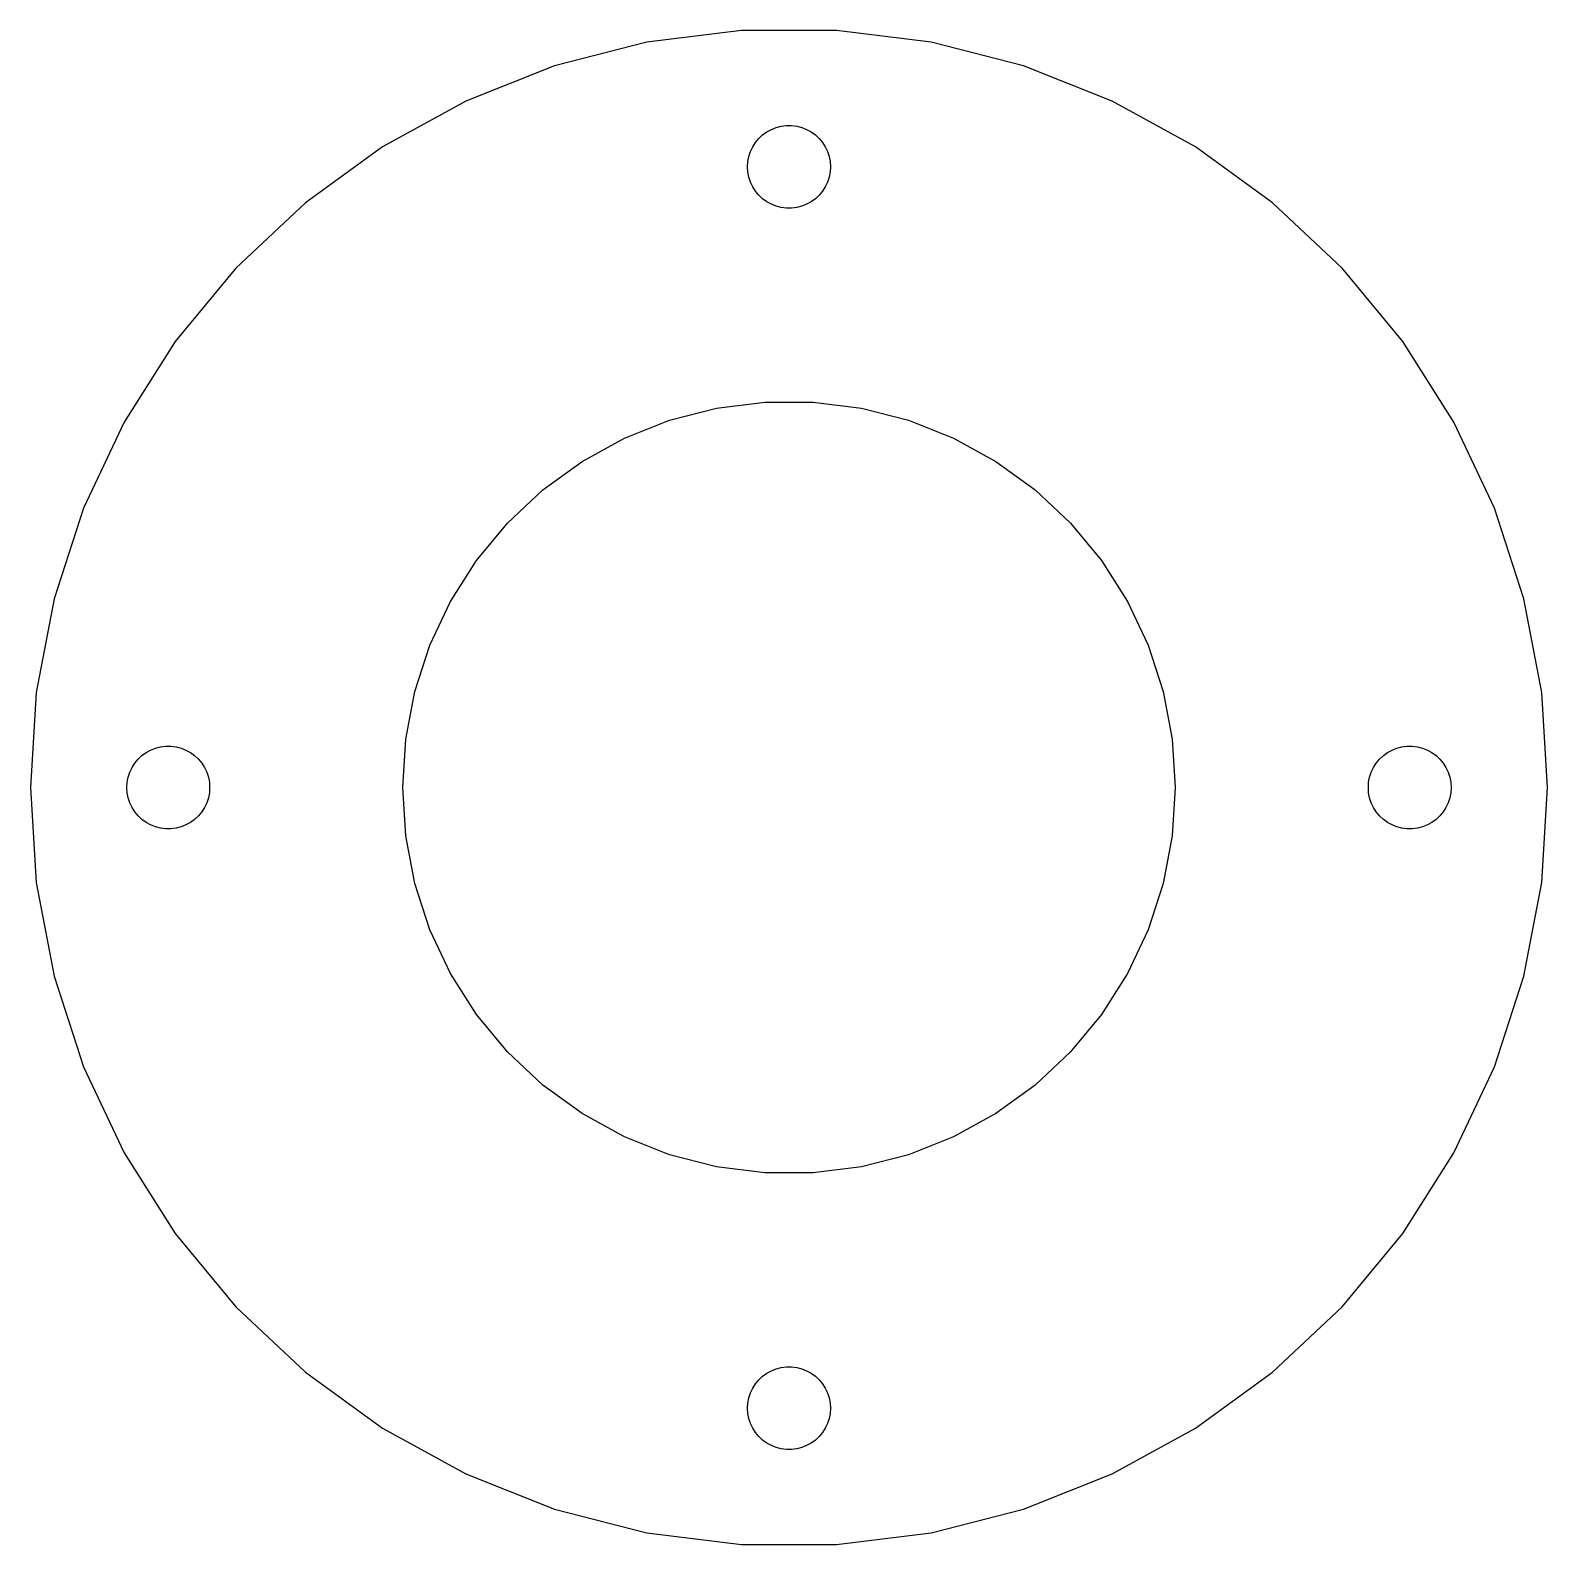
# Model space of a CAD drawing. Header units: metres. Extents: x -27.5 to 27.5, y -27.4 to 27.4.
import ezdxf

# ---------------------------------------------------------------- set-up
doc = ezdxf.new("R2010")
doc.units = ezdxf.units.M

msp = doc.modelspace()

# ---------------------------------------------------------------- linework, layer by layer
for p, q in [((-5.15298, 27.0129), (-8.49796, 26.1541)), ((-1.72673, 27.4457), (-5.15298, 27.0129)), ((1.72673, 27.4457), (-1.72673, 27.4457)), ((5.15298, 27.0129), (1.72673, 27.4457)), ((8.49796, 26.1541), (5.15298, 27.0129)), ((-8.49796, 26.1541), (-11.7089, 24.8827)), ((11.7089, 24.8827), (8.49796, 26.1541)), ((-11.7089, 24.8827), (-14.7352, 23.219)), ((14.7352, 23.219), (11.7089, 24.8827)), ((-1.09344, 23.5268), (-0.956131, 23.6558)), ((-0.956131, 23.6558), (-0.803726, 23.7665)), ((-0.803726, 23.7665), (-0.638657, 23.8572)), ((-0.638657, 23.8572), (-0.463516, 23.9266)), ((-0.463516, 23.9266), (-0.281067, 23.9734)), ((-0.281067, 23.9734), (-0.094177, 23.997)), ((-0.094177, 23.997), (0.094177, 23.997)), ((0.094177, 23.997), (0.281067, 23.9734)), ((0.281067, 23.9734), (0.463516, 23.9266)), ((0.463516, 23.9266), (0.638657, 23.8572)), ((0.638657, 23.8572), (0.803726, 23.7665)), ((0.803726, 23.7665), (0.956131, 23.6558)), ((0.956131, 23.6558), (1.09344, 23.5268)), ((-14.7352, 23.219), (-17.5292, 21.1891)), ((-1.39465, 23.0522), (-1.31445, 23.2226)), ((-1.31445, 23.2226), (-1.21352, 23.3817)), ((-1.21352, 23.3817), (-1.09344, 23.5268)), ((1.09344, 23.5268), (1.21352, 23.3817)), ((1.21352, 23.3817), (1.31445, 23.2226)), ((1.31445, 23.2226), (1.39465, 23.0522)), ((17.5292, 21.1891), (14.7352, 23.219)), ((-1.5, 22.5), (-1.48816, 22.688)), ((-1.48816, 22.688), (-1.45287, 22.873)), ((-1.45287, 22.873), (-1.39465, 23.0522)), ((1.39465, 23.0522), (1.45287, 22.873)), ((1.45287, 22.873), (1.48816, 22.688)), ((1.48816, 22.688), (1.5, 22.5)), ((-1.48816, 22.312), (-1.5, 22.5)), ((-1.45287, 22.127), (-1.48816, 22.312)), ((-1.39465, 21.9478), (-1.45287, 22.127)), ((1.45287, 22.127), (1.39465, 21.9478)), ((1.48816, 22.312), (1.45287, 22.127)), ((1.5, 22.5), (1.48816, 22.312)), ((-1.31445, 21.7774), (-1.39465, 21.9478)), ((-1.21352, 21.6183), (-1.31445, 21.7774)), ((-1.09344, 21.4732), (-1.21352, 21.6183)), ((-0.956131, 21.3442), (-1.09344, 21.4732)), ((1.09344, 21.4732), (0.956131, 21.3442)), ((1.21352, 21.6183), (1.09344, 21.4732)), ((1.31445, 21.7774), (1.21352, 21.6183)), ((1.39465, 21.9478), (1.31445, 21.7774)), ((-17.5292, 21.1891), (-20.0466, 18.825)), ((-0.803726, 21.2335), (-0.956131, 21.3442)), ((-0.638657, 21.1427), (-0.803726, 21.2335)), ((-0.463516, 21.0734), (-0.638657, 21.1427)), ((-0.281067, 21.0266), (-0.463516, 21.0734)), ((-0.094177, 21.003), (-0.281067, 21.0266)), ((0.094177, 21.003), (-0.094177, 21.003)), ((0.281067, 21.0266), (0.094177, 21.003)), ((0.463516, 21.0734), (0.281067, 21.0266)), ((0.638657, 21.1427), (0.463516, 21.0734)), ((0.803726, 21.2335), (0.638657, 21.1427)), ((0.956131, 21.3442), (0.803726, 21.2335)), ((20.0466, 18.825), (17.5292, 21.1891)), ((-20.0466, 18.825), (-22.248, 16.1641)), ((22.248, 16.1641), (20.0466, 18.825)), ((-22.248, 16.1641), (-24.0984, 13.2482)), ((24.0984, 13.2482), (22.248, 16.1641)), ((-4.32623, 13.3148), (-2.62334, 13.752)), ((-2.62334, 13.752), (-0.879059, 13.9724)), ((-0.879059, 13.9724), (0.879059, 13.9724)), ((0.879059, 13.9724), (2.62334, 13.752)), ((2.62334, 13.752), (4.32623, 13.3148)), ((-24.0984, 13.2482), (-25.5688, 10.1234)), ((-5.96091, 12.6676), (-4.32623, 13.3148)), ((4.32623, 13.3148), (5.96091, 12.6676)), ((25.5688, 10.1234), (24.0984, 13.2482)), ((-7.50157, 11.8206), (-5.96091, 12.6676)), ((5.96091, 12.6676), (7.50157, 11.8206)), ((-8.92393, 10.7872), (-7.50157, 11.8206)), ((7.50157, 11.8206), (8.92393, 10.7872)), ((-10.2056, 9.58365), (-8.92393, 10.7872)), ((8.92393, 10.7872), (10.2056, 9.58365)), ((-25.5688, 10.1234), (-26.636, 6.83896)), ((26.636, 6.83896), (25.5688, 10.1234)), ((-11.3262, 8.22899), (-10.2056, 9.58365)), ((10.2056, 9.58365), (11.3262, 8.22899)), ((-12.2683, 6.74454), (-11.3262, 8.22899)), ((11.3262, 8.22899), (12.2683, 6.74454)), ((-26.636, 6.83896), (-27.2831, 3.44666)), ((-13.0169, 5.15373), (-12.2683, 6.74454)), ((12.2683, 6.74454), (13.0169, 5.15373)), ((27.2831, 3.44666), (26.636, 6.83896)), ((-13.5602, 3.48164), (-13.0169, 5.15373)), ((13.0169, 5.15373), (13.5602, 3.48164)), ((-27.2831, 3.44666), (-27.5, 0)), ((-13.8896, 1.75465), (-13.5602, 3.48164)), ((13.5602, 3.48164), (13.8896, 1.75465)), ((27.5, 0), (27.2831, 3.44666)), ((-14, 0), (-13.8896, 1.75465)), ((13.8896, 1.75465), (14, 0)), ((-23.5934, 1.02681), (-23.4561, 1.15576)), ((-23.4561, 1.15576), (-23.3037, 1.26648)), ((-23.3037, 1.26648), (-23.1387, 1.35724)), ((-23.1387, 1.35724), (-22.9635, 1.42657)), ((-22.9635, 1.42657), (-22.7811, 1.47342)), ((-22.7811, 1.47342), (-22.5942, 1.49704)), ((-22.5942, 1.49704), (-22.4058, 1.49704)), ((-22.4058, 1.49704), (-22.2189, 1.47342)), ((-22.2189, 1.47342), (-22.0365, 1.42657)), ((-22.0365, 1.42657), (-21.8613, 1.35724)), ((-21.8613, 1.35724), (-21.6963, 1.26648)), ((-21.6963, 1.26648), (-21.5439, 1.15576)), ((-21.5439, 1.15576), (-21.4065, 1.02681)), ((21.4065, 1.02681), (21.5439, 1.15576)), ((21.5439, 1.15576), (21.6963, 1.26648)), ((21.6963, 1.26648), (21.8613, 1.35724)), ((21.8613, 1.35724), (22.0365, 1.42657)), ((22.0365, 1.42657), (22.2189, 1.47342)), ((22.2189, 1.47342), (22.4058, 1.49704)), ((22.4058, 1.49704), (22.5942, 1.49704)), ((22.5942, 1.49704), (22.7811, 1.47342)), ((22.7811, 1.47342), (22.9635, 1.42657)), ((22.9635, 1.42657), (23.1387, 1.35724)), ((23.1387, 1.35724), (23.3037, 1.26648)), ((23.3037, 1.26648), (23.4561, 1.15576)), ((23.4561, 1.15576), (23.5934, 1.02681)), ((-23.9529, 0.373032), (-23.8947, 0.552185)), ((-23.8947, 0.552185), (-23.8145, 0.722626)), ((-23.8145, 0.722626), (-23.7135, 0.881668)), ((-23.7135, 0.881668), (-23.5934, 1.02681)), ((-21.4065, 1.02681), (-21.2865, 0.881668)), ((-21.2865, 0.881668), (-21.1855, 0.722626)), ((-21.1855, 0.722626), (-21.1053, 0.552185)), ((-21.1053, 0.552185), (-21.0471, 0.373032)), ((21.0471, 0.373032), (21.1053, 0.552185)), ((21.1053, 0.552185), (21.1855, 0.722626)), ((21.1855, 0.722626), (21.2865, 0.881668)), ((21.2865, 0.881668), (21.4065, 1.02681)), ((23.5934, 1.02681), (23.7135, 0.881668)), ((23.7135, 0.881668), (23.8145, 0.722626)), ((23.8145, 0.722626), (23.8947, 0.552185)), ((23.8947, 0.552185), (23.9529, 0.373032)), ((-27.5, 0), (-27.2831, -3.44666)), ((-24, 0), (-23.9882, 0.187988)), ((-23.9882, -0.187988), (-24, 0)), ((-23.9882, 0.187988), (-23.9529, 0.373032)), ((-21.0471, 0.373032), (-21.0118, 0.187988)), ((-21.0118, 0.187988), (-21, 0)), ((-21, 0), (-21.0118, -0.187988)), ((-13.8896, -1.75465), (-14, 0)), ((14, 0), (13.8896, -1.75465)), ((21, 0), (21.0118, 0.187988)), ((21.0118, -0.187988), (21, 0)), ((21.0118, 0.187988), (21.0471, 0.373032)), ((23.9529, 0.373032), (23.9882, 0.187988)), ((23.9882, 0.187988), (24, 0)), ((24, 0), (23.9882, -0.187988)), ((27.2831, -3.44666), (27.5, 0)), ((-23.9529, -0.373032), (-23.9882, -0.187988)), ((-23.8947, -0.552185), (-23.9529, -0.373032)), ((-21.0471, -0.373032), (-21.1053, -0.552185)), ((-21.0118, -0.187988), (-21.0471, -0.373032)), ((21.0471, -0.373032), (21.0118, -0.187988)), ((21.1053, -0.552185), (21.0471, -0.373032)), ((23.9529, -0.373032), (23.8947, -0.552185)), ((23.9882, -0.187988), (23.9529, -0.373032)), ((-23.8145, -0.722626), (-23.8947, -0.552185)), ((-23.7135, -0.881668), (-23.8145, -0.722626)), ((-23.5934, -1.02681), (-23.7135, -0.881668)), ((-23.4561, -1.15576), (-23.5934, -1.02681)), ((-21.4065, -1.02681), (-21.5439, -1.15576)), ((-21.2865, -0.881668), (-21.4065, -1.02681)), ((-21.1855, -0.722626), (-21.2865, -0.881668)), ((-21.1053, -0.552185), (-21.1855, -0.722626)), ((21.1855, -0.722626), (21.1053, -0.552185)), ((21.2865, -0.881668), (21.1855, -0.722626)), ((21.4065, -1.02681), (21.2865, -0.881668)), ((21.5439, -1.15576), (21.4065, -1.02681)), ((23.5934, -1.02681), (23.4561, -1.15576)), ((23.7135, -0.881668), (23.5934, -1.02681)), ((23.8145, -0.722626), (23.7135, -0.881668)), ((23.8947, -0.552185), (23.8145, -0.722626)), ((-23.3037, -1.26648), (-23.4561, -1.15576)), ((-23.1387, -1.35724), (-23.3037, -1.26648)), ((-22.9635, -1.42657), (-23.1387, -1.35724)), ((-22.7811, -1.47342), (-22.9635, -1.42657)), ((-22.5942, -1.49704), (-22.7811, -1.47342)), ((-22.4058, -1.49704), (-22.5942, -1.49704)), ((-22.2189, -1.47342), (-22.4058, -1.49704)), ((-22.0365, -1.42657), (-22.2189, -1.47342)), ((-21.8613, -1.35724), (-22.0365, -1.42657)), ((-21.6963, -1.26648), (-21.8613, -1.35724)), ((-21.5439, -1.15576), (-21.6963, -1.26648)), ((21.6963, -1.26648), (21.5439, -1.15576)), ((21.8613, -1.35724), (21.6963, -1.26648)), ((22.0365, -1.42657), (21.8613, -1.35724)), ((22.2189, -1.47342), (22.0365, -1.42657)), ((22.4058, -1.49704), (22.2189, -1.47342)), ((22.5942, -1.49704), (22.4058, -1.49704)), ((22.7811, -1.47342), (22.5942, -1.49704)), ((22.9635, -1.42657), (22.7811, -1.47342)), ((23.1387, -1.35724), (22.9635, -1.42657)), ((23.3037, -1.26648), (23.1387, -1.35724)), ((23.4561, -1.15576), (23.3037, -1.26648)), ((-13.5602, -3.48164), (-13.8896, -1.75465)), ((13.8896, -1.75465), (13.5602, -3.48164)), ((-27.2831, -3.44666), (-26.636, -6.83896)), ((-13.0169, -5.15373), (-13.5602, -3.48164)), ((13.5602, -3.48164), (13.0169, -5.15373)), ((26.636, -6.83896), (27.2831, -3.44666)), ((-12.2683, -6.74454), (-13.0169, -5.15373)), ((13.0169, -5.15373), (12.2683, -6.74454)), ((-26.636, -6.83896), (-25.5688, -10.1234)), ((-11.3262, -8.22899), (-12.2683, -6.74454)), ((12.2683, -6.74454), (11.3262, -8.22899)), ((25.5688, -10.1234), (26.636, -6.83896)), ((-10.2056, -9.58365), (-11.3262, -8.22899)), ((11.3262, -8.22899), (10.2056, -9.58365)), ((-8.92393, -10.7872), (-10.2056, -9.58365)), ((10.2056, -9.58365), (8.92393, -10.7872)), ((-25.5688, -10.1234), (-24.0984, -13.2482)), ((24.0984, -13.2482), (25.5688, -10.1234)), ((-7.50157, -11.8206), (-8.92393, -10.7872)), ((8.92393, -10.7872), (7.50157, -11.8206)), ((-5.96091, -12.6676), (-7.50157, -11.8206)), ((7.50157, -11.8206), (5.96091, -12.6676)), ((-4.32623, -13.3148), (-5.96091, -12.6676)), ((5.96091, -12.6676), (4.32623, -13.3148)), ((-24.0984, -13.2482), (-22.248, -16.1641)), ((-2.62334, -13.752), (-4.32623, -13.3148)), ((4.32623, -13.3148), (2.62334, -13.752)), ((22.248, -16.1641), (24.0984, -13.2482)), ((-0.879059, -13.9724), (-2.62334, -13.752)), ((0.879059, -13.9724), (-0.879059, -13.9724)), ((2.62334, -13.752), (0.879059, -13.9724)), ((-22.248, -16.1641), (-20.0466, -18.825)), ((20.0466, -18.825), (22.248, -16.1641)), ((-20.0466, -18.825), (-17.5292, -21.1891)), ((17.5292, -21.1891), (20.0466, -18.825)), ((-17.5292, -21.1891), (-14.7352, -23.219)), ((-1.09344, -21.4732), (-0.956131, -21.3442)), ((-0.956131, -21.3442), (-0.803726, -21.2335)), ((-0.803726, -21.2335), (-0.638657, -21.1427)), ((-0.638657, -21.1427), (-0.463516, -21.0734)), ((-0.463516, -21.0734), (-0.281067, -21.0266)), ((-0.281067, -21.0266), (-0.094177, -21.003)), ((-0.094177, -21.003), (0.094177, -21.003)), ((0.094177, -21.003), (0.281067, -21.0266)), ((0.281067, -21.0266), (0.463516, -21.0734)), ((0.463516, -21.0734), (0.638657, -21.1427)), ((0.638657, -21.1427), (0.803726, -21.2335)), ((0.803726, -21.2335), (0.956131, -21.3442)), ((0.956131, -21.3442), (1.09344, -21.4732)), ((14.7352, -23.219), (17.5292, -21.1891)), ((-1.45287, -22.127), (-1.39465, -21.9478)), ((-1.39465, -21.9478), (-1.31445, -21.7774)), ((-1.31445, -21.7774), (-1.21352, -21.6183)), ((-1.21352, -21.6183), (-1.09344, -21.4732)), ((1.09344, -21.4732), (1.21352, -21.6183)), ((1.21352, -21.6183), (1.31445, -21.7774)), ((1.31445, -21.7774), (1.39465, -21.9478)), ((1.39465, -21.9478), (1.45287, -22.127)), ((-1.5, -22.5), (-1.48816, -22.312)), ((-1.48816, -22.688), (-1.5, -22.5)), ((-1.48816, -22.312), (-1.45287, -22.127)), ((1.45287, -22.127), (1.48816, -22.312)), ((1.48816, -22.312), (1.5, -22.5)), ((1.5, -22.5), (1.48816, -22.688)), ((-1.45287, -22.873), (-1.48816, -22.688)), ((-1.39465, -23.0522), (-1.45287, -22.873)), ((-1.31445, -23.2226), (-1.39465, -23.0522)), ((1.39465, -23.0522), (1.31445, -23.2226)), ((1.45287, -22.873), (1.39465, -23.0522)), ((1.48816, -22.688), (1.45287, -22.873)), ((-14.7352, -23.219), (-11.7089, -24.8827)), ((-1.21352, -23.3817), (-1.31445, -23.2226)), ((-1.09344, -23.5268), (-1.21352, -23.3817)), ((-0.956131, -23.6558), (-1.09344, -23.5268)), ((1.09344, -23.5268), (0.956131, -23.6558)), ((1.21352, -23.3817), (1.09344, -23.5268)), ((1.31445, -23.2226), (1.21352, -23.3817)), ((11.7089, -24.8827), (14.7352, -23.219)), ((-0.803726, -23.7665), (-0.956131, -23.6558)), ((-0.638657, -23.8572), (-0.803726, -23.7665)), ((-0.463516, -23.9266), (-0.638657, -23.8572)), ((-0.281067, -23.9734), (-0.463516, -23.9266)), ((-0.094177, -23.997), (-0.281067, -23.9734)), ((0.094177, -23.997), (-0.094177, -23.997)), ((0.281067, -23.9734), (0.094177, -23.997)), ((0.463516, -23.9266), (0.281067, -23.9734)), ((0.638657, -23.8572), (0.463516, -23.9266)), ((0.803726, -23.7665), (0.638657, -23.8572)), ((0.956131, -23.6558), (0.803726, -23.7665)), ((-11.7089, -24.8827), (-8.49796, -26.1541)), ((8.49796, -26.1541), (11.7089, -24.8827)), ((-8.49796, -26.1541), (-5.15298, -27.0129)), ((5.15298, -27.0129), (8.49796, -26.1541)), ((-5.15298, -27.0129), (-1.72673, -27.4457)), ((-1.72673, -27.4457), (1.72673, -27.4457)), ((1.72673, -27.4457), (5.15298, -27.0129))]:
    msp.add_line(p, q)

doc.saveas('drawing.dxf')
